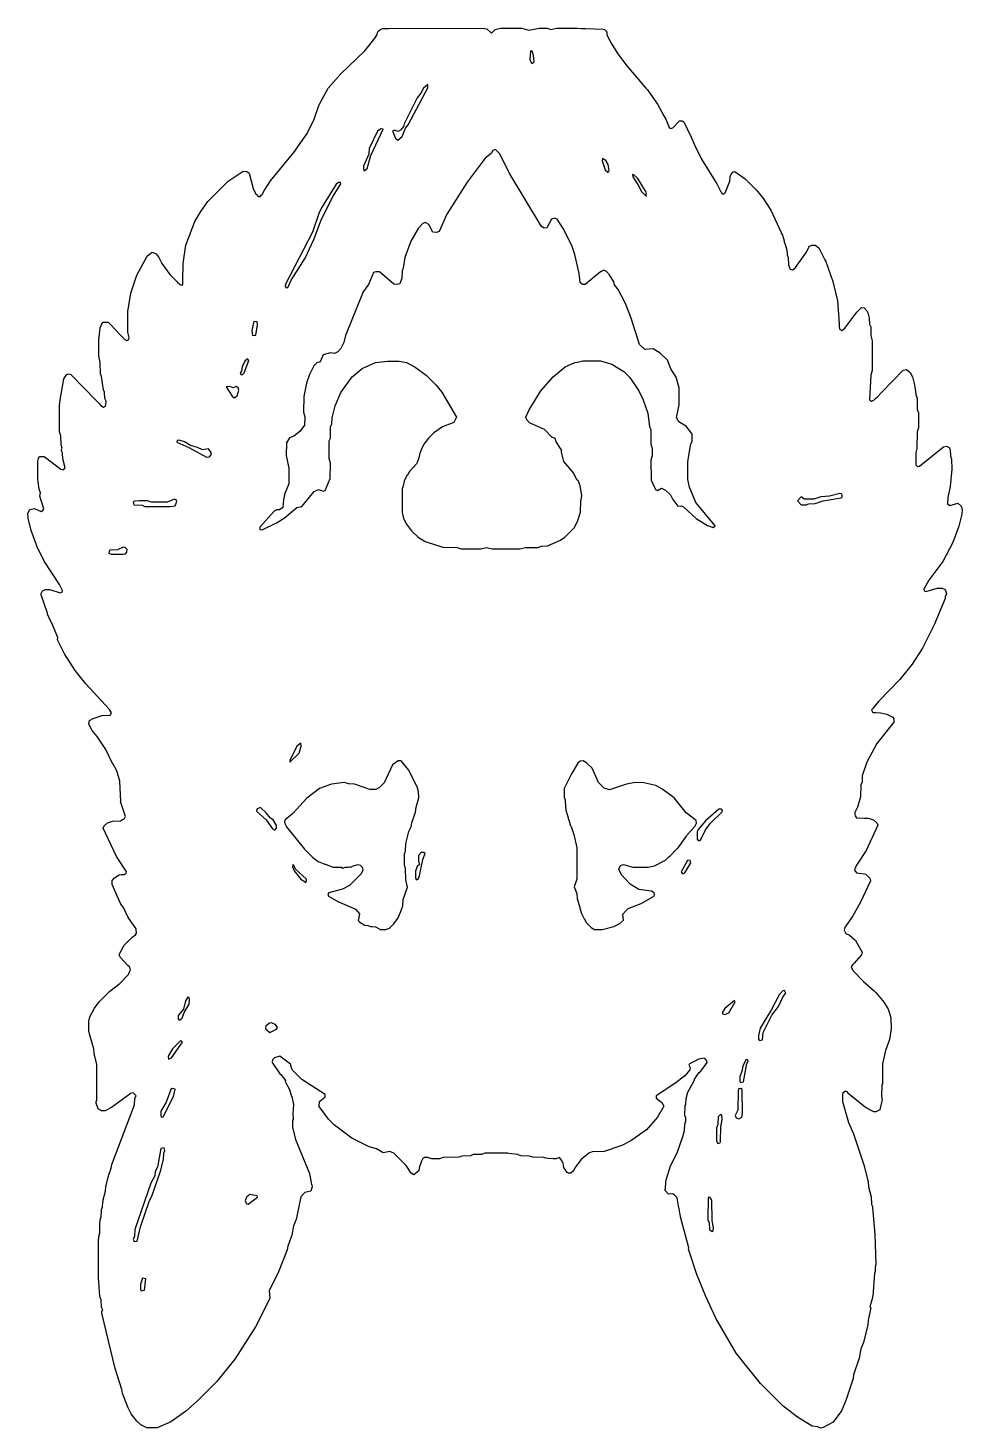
# Model space of a CAD drawing. Header units: millimetres. Extents: x 13 to 206, y 11 to 300.
import ezdxf

# ---------------------------------------------------------------- set-up
doc = ezdxf.new("R2010")
doc.units = ezdxf.units.MM
doc.layers.add('CUT', color=7, linetype='CONTINUOUS')

msp = doc.modelspace()

# ---------------------------------------------------------------- linework, layer by layer
at = {"layer": 'CUT'}
for points in [[(14.5115, 200.7173), (15.8835, 200.109), (16.2539, 200.279), (16.4466, 200.6451), (15.6358, 203.2279), (15.7396, 203.9206), (15.4813, 204.6638), (15.2786, 206.2138), (15.2195, 206.7669), (15.1998, 206.8164), (15.1615, 207.1094), (15.1749, 210.473), (15.403, 211.2723), (15.6042, 211.4348), (16.5114, 211.4281), (19.9286, 208.8119), (20.4653, 208.6985), (20.8253, 209.0806), (20.3545, 210.9261), (20.3025, 212.1551), (20.0621, 212.6901), (20.0443, 212.8529), (20.2371, 213.1695), (19.9778, 213.8836), (19.9181, 215.7054), (19.6652, 216.5529), (19.6684, 222.2006), (19.7073, 222.3833), (19.7167, 222.7485), (20.5701, 227.4927), (21.1181, 228.2992), (21.0886, 228.3513), (21.556, 228.5172), (22.0117, 228.3969), (27.2076, 223.0414), (27.7848, 222.4302), (27.8338, 222.396), (28.2185, 221.9994), (28.7217, 221.6488), (29.1629, 221.8221), (29.177, 221.9531), (29.2946, 222.2771), (29.2346, 222.4862), (29.2781, 222.8888), (29.0313, 223.4441), (28.9727, 224.7119), (28.7391, 225.1987), (28.3747, 228.0005), (28.1357, 228.5506), (28.0812, 230.8918), (27.8204, 232.2484), (27.8202, 235.7192), (27.8208, 235.7482), (27.8218, 235.7951), (27.8244, 235.9188), (27.8279, 236.0841), (28.0887, 238.0303), (28.0986, 238.0582), (28.1168, 238.1096), (28.1322, 238.1532), (28.3885, 238.8766), (28.683, 239.214), (29.7482, 239.2012), (31.808, 237.0283), (31.852, 236.9468), (32.6129, 236.1792), (33.181, 235.58), (33.5752, 235.3991), (33.9699, 235.6269), (34.0796, 236.0219), (33.7928, 237.1288), (33.7984, 241.4602), (33.7988, 241.4805), (34.0459, 242.9523), (34.0576, 242.9864), (34.0598, 243.0353), (34.4177, 245.1666), (35.6595, 248.8886), (37.7683, 252.8147), (37.8631, 252.9245), (38.805, 253.6188), (39.6622, 253.2754), (39.8041, 253.1231), (39.907, 252.9612), (40.0334, 252.7623), (40.1835, 252.5262), (40.3513, 252.2622), (40.8198, 251.29), (42.4432, 249.0626), (43.895, 247.5988), (44.1382, 247.3205), (44.3178, 247.1725), (44.5878, 246.9002), (45.1138, 246.9257), (45.1235, 247.527), (45.1251, 247.5321), (45.1275, 247.7701), (45.1845, 251.2953), (45.7888, 255.0729), (47.6504, 260.0154), (48.8282, 262.059), (50.3218, 264.1106), (54.5284, 268.3478), (57.6165, 270.3629), (58.3571, 270.319), (58.8244, 270.0008), (59.6501, 266.8247), (60.2363, 265.6553), (60.3702, 265.5285), (60.7241, 265.1287), (60.7883, 265.1329), (60.8018, 265.1201), (60.8368, 265.1361), (61.0872, 265.1525), (61.2594, 265.3285), (61.3048, 265.3492), (61.3505, 265.4216), (61.5177, 265.5924), (62.0102, 266.4671), (63.224, 268.3905), (68.058, 274.2374), (70.8061, 278.1773), (72.2937, 281.139), (73.3214, 284.1427), (73.3786, 284.2556), (75.1828, 287.5245), (77.7559, 290.4587), (82.7733, 295.2136), (84.8612, 297.9172), (85.2895, 298.6246), (85.3511, 299.0156), (85.4772, 299.333), (86.0115, 299.6633), (86.2545, 299.7887), (86.487, 299.8451), (87.6478, 299.8693), (106.848, 299.9154), (107.9367, 299.7521), (108.8818, 298.9058), (109.6859, 299.6117), (110.7987, 299.9316), (111.8912, 299.934), (112.4199, 299.9352), (113.5344, 299.9376), (115.2071, 299.9412), (116.6395, 299.5355), (118.8574, 299.9492), (119.8838, 299.9514), (120.3864, 299.9272), (121.14, 299.6772), (122.3844, 299.9531), (124.7444, 299.9549), (126.6056, 299.898), (127.508, 299.8704), (128.3086, 299.8458), (132.0029, 299.7328), (132.2245, 299.6325), (132.7438, 299.1565), (132.7562, 298.5787), (133.4841, 297.0478), (135.0068, 294.6234), (136.8864, 292.1394), (140.8197, 287.5358), (141.1029, 287.187), (143.2189, 284.1928), (144.5389, 281.842), (144.9012, 281.1091), (145.6261, 279.4226), (145.9544, 279.2281), (146.3482, 279.3566), (147.7251, 280.7845), (148.2879, 280.8116), (148.6289, 280.5927), (150.1586, 277.3754), (151.1184, 275.2084), (151.5615, 274.4249), (152.3192, 272.8313), (155.4629, 267.7717), (156.2267, 266.2186), (156.3249, 266.1161), (156.5164, 265.7462), (156.8665, 265.6409), (157.001, 265.7473), (157.0304, 265.7457), (157.0447, 265.7819), (157.2116, 265.9139), (158.1186, 268.3373), (158.2082, 269.293), (158.3371, 269.6159), (158.7838, 270.1422), (159.2088, 270.2876), (161.3223, 268.8194), (162.7076, 267.4268), (163.5562, 266.5449), (164.9555, 264.858), (166.58, 262.2979), (168.7229, 257.7374), (168.7701, 257.5697), (168.994, 257.1332), (169.3448, 255.9641), (169.3605, 255.8009), (169.5041, 255.4329), (169.8914, 254.1421), (169.955, 253.1329), (170.209, 252.5169), (170.2564, 251.0473), (170.6386, 250.1041), (171.165, 249.9687), (171.7182, 250.5074), (173.9507, 253.6617), (174.4868, 254.6694), (174.6323, 254.8768), (175.1166, 255.0971), (175.7543, 255.1088), (176.5215, 254.5266), (176.7344, 254.1233), (177.3144, 253.0006), (177.6431, 252.3644), (177.799, 252.0625), (177.9762, 251.7196), (179.4523, 247.5922), (180.3679, 243.5844), (180.7186, 238.9385), (180.7499, 238.4009), (180.7607, 238.3795), (180.811, 237.7138), (181.2892, 237.491), (181.9014, 237.9493), (184.357, 241.2502), (185.3464, 242.1924), (185.8905, 242.1292), (186.463, 241.51), (186.6253, 241.1229), (186.7218, 240.8925), (186.7347, 240.8619), (186.7476, 240.8312), (186.9461, 240.0126), (186.9981, 238.7835), (187.2442, 238.203), (187.2931, 236.4435), (187.5313, 235.3464), (187.5442, 233.7366), (187.5478, 233.2855), (187.5518, 232.7765), (187.5548, 232.4011), (187.5509, 229.233), (187.2974, 228.2348), (187.029, 223.1475), (187.4245, 222.8443), (187.4468, 222.8545), (187.4581, 222.8434), (187.5104, 222.8835), (187.91, 223.0656), (188.3823, 223.5506), (188.5886, 223.7085), (189.4661, 224.6638), (193.9459, 229.2648), (194.6069, 229.4203), (195.3661, 228.8043), (195.8739, 227.9268), (196.233, 226.4934), (196.526, 224.9655), (196.5624, 224.1502), (196.8162, 223.4852), (196.8657, 221.1732), (197.1163, 220.4368), (197.1181, 217.3713), (196.8638, 216.5431), (196.809, 213.0796), (196.5554, 212.2698), (196.5682, 211.3586), (196.56, 209.8143), (196.5904, 209.782), (196.5912, 209.7212), (196.9331, 209.399), (197.3088, 209.4743), (202.3087, 213.4649), (202.9119, 213.5573), (203.4305, 213.2728), (203.6845, 212.8587), (203.7374, 211.5944), (203.9613, 210.9206), (204.0328, 208.854), (203.686, 205.2492), (203.1493, 202.9813), (203.1203, 201.6329), (203.5768, 201.3148), (205.2731, 201.798), (205.9624, 201.1474), (206.1066, 200.4892), (206.0728, 199.5206), (205.4629, 197.068), (204.2288, 193.6789), (202.122, 189.7766), (199.276, 185.9002), (198.2324, 184.0305), (198.3227, 183.6847), (198.6223, 183.5542), (200.9934, 184.2308), (202.0239, 184.2557), (202.4809, 184.0286), (202.725, 183.7348), (202.8819, 183.1141), (202.6176, 182.4472), (202.6573, 182.1369), (200.3422, 176.6376), (197.958, 171.8745), (195.816, 168.5299), (193.2728, 165.3904), (188.8729, 160.8546), (187.6856, 159.4104), (187.5859, 159.3124), (187.5842, 159.287), (187.4217, 159.0893), (187.5516, 158.8045), (187.5505, 158.7873), (187.5639, 158.7777), (187.6464, 158.5968), (187.8284, 158.5877), (187.8384, 158.5806), (188.2575, 158.5663), (189.2873, 158.5149), (190.549, 158.199), (191.8056, 157.59), (192.0244, 157.2224), (192.0439, 156.5782), (188.5365, 152.1643), (186.4297, 148.2738), (185.5072, 145.5049), (185.4533, 144.2682), (185.2012, 143.6179), (185.1295, 141.1715), (184.5178, 139.0186), (183.9766, 137.878), (183.9916, 137.6337), (183.9616, 137.5671), (183.9984, 137.5217), (184.0193, 137.1811), (184.2857, 136.7996), (185.8894, 136.7404), (186.0669, 136.7332), (186.1884, 136.7283), (186.2634, 136.7253), (186.7713, 136.7047), (187.8255, 136.3873), (188.5212, 135.7933), (188.7513, 135.2674), (186.331, 130.0806), (184.3296, 127.019), (184.0618, 126.4086), (183.9877, 126.2916), (183.9984, 126.2639), (183.8835, 126.002), (184.3457, 125.4144), (185.9543, 125.2232), (186.2651, 125.1667), (187.0949, 124.3378), (187.2326, 123.7935), (185.1023, 119.2558), (183.5859, 116.529), (181.9206, 114.1333), (181.7645, 113.5973), (182.1101, 112.9431), (182.8499, 112.5592), (183.9901, 111.5934), (184.0887, 111.4967), (185.4959, 109.0804), (185.3503, 108.475), (183.8213, 106.7913), (183.8049, 106.7954), (183.6205, 106.5702), (183.5512, 106.4939), (183.5479, 106.4816), (183.1763, 106.0279), (183.552, 105.2974), (185.7801, 102.9957), (187.963, 101.068), (188.2713, 100.752), (190.0122, 98.6501), (190.8581, 97.2617), (190.9164, 97.1207), (191.3867, 95.4751), (191.4672, 93.2335), (191.1271, 90.9925), (190.2917, 88.7159), (189.7124, 86.0111), (189.6678, 81.7849), (189.6473, 81.7844), (189.5138, 81.5976), (189.4628, 79.232), (189.6099, 78.6048), (189.1004, 76.5078), (188.2972, 76.0427), (187.9214, 76.0427), (186.146, 76.9656), (182.5348, 79.9155), (182.5288, 80.167), (182.0206, 80.3085), (181.4281, 79.8417), (181.413, 78.188), (182.6358, 73.8969), (183.7167, 71.4946), (185.8343, 65.1432), (186.7244, 61.5775), (186.7861, 60.578), (187.3285, 58.5476), (187.3927, 56.9605), (187.5875, 56.5033), (187.5965, 56.4185), (187.6444, 56.2917), (188.1093, 50.7215), (188.2997, 44.5942), (188.3165, 44.5384), (188.1915, 44.0242), (188.1784, 43.0742), (187.999, 42.7095), (187.6684, 38.0276), (187.6, 37.8757), (187.5811, 37.4431), (187.0677, 35.7988), (187.2931, 35.575), (186.6966, 33.0669), (186.6355, 32.0706), (185.7309, 28.449), (185.2092, 27.1281), (184.834, 25.1603), (183.7144, 21.7467), (183.6381, 20.9747), (182.1261, 16.4409), (181.2157, 14.3174), (179.5034, 11.9402), (177.446, 10.8339), (176.8931, 10.7619), (176.2997, 11.0227), (175.1264, 11.1426), (172.0954, 12.9859), (169.1202, 15.3682), (164.4988, 19.9568), (159.4774, 26.2069), (155.2409, 33.424), (153.1547, 37.9156), (151.3398, 42.4513), (149.588, 47.7053), (149.6809, 47.9757), (147.9797, 54.3559), (147.9644, 54.5992), (147.8977, 54.7368), (147.8779, 54.8476), (147.821, 55.1665), (147.7458, 55.5871), (147.6709, 56.0065), (147.6654, 56.094), (147.63, 56.2355), (147.2613, 58.3001), (147.0629, 58.5032), (147.0542, 58.5382), (146.8717, 58.699), (146.8425, 58.729), (146.8368, 58.7298), (146.3448, 59.1636), (145.4407, 59.0408), (144.7675, 59.7932), (144.7553, 60.0911), (144.8422, 60.1209), (144.9405, 61.7083), (144.9754, 61.7987), (144.9926, 62.019), (145.8625, 64.9173), (147.2424, 67.6185), (148.4631, 70.9802), (148.7676, 72.2202), (148.8281, 73.504), (149.0853, 74.1599), (149.0638, 74.9699), (148.8818, 75.2078), (148.9057, 77.4014), (149.0529, 77.5528), (149.1153, 78.8157), (149.4363, 80.1304), (150.8429, 82.5989), (150.8358, 82.8325), (151.8116, 84.2121), (152.1516, 84.4418), (153.4529, 86.2867), (153.4208, 86.5957), (153.0394, 87.0077), (152.9472, 87.0315), (152.8586, 87.1413), (151.7456, 86.9524), (149.8184, 86.0157), (149.6739, 85.6839), (149.919, 85.1451), (149.8783, 84.7519), (148.8598, 83.5316), (146.9989, 82.0328), (142.9224, 79.3621), (142.9269, 78.8865), (144.0793, 77.9945), (144.4995, 77.2149), (143.1973, 74.9523), (140.9394, 72.3501), (137.7088, 70.0499), (135.838, 69.1119), (132.1955, 67.9038), (129.6997, 67.826), (129.0379, 67.5269), (127.4254, 66.2574), (126.3247, 64.8134), (125.8096, 63.7928), (125.3017, 63.4158), (124.8409, 63.3708), (124.567, 63.5301), (124.0956, 64.1901), (123.9419, 64.4052), (123.9198, 64.4362), (123.9163, 64.441), (123.8585, 64.5313), (123.777, 65.1096), (123.7443, 65.3849), (123.7355, 65.4036), (123.7328, 65.4228), (123.7197, 65.4432), (123.7175, 65.4594), (123.6758, 65.5302), (123.4504, 66.0083), (122.964, 66.6154), (122.1864, 66.382), (121.8402, 66.3798), (121.789, 66.3833), (121.6246, 66.3946), (120.6582, 66.4607), (120.136, 66.4965), (119.7308, 66.6327), (117.5166, 66.6758), (117.4686, 66.6791), (116.9372, 66.8676), (116.7783, 66.93), (116.76, 66.9305), (116.7518, 66.9334), (115.0138, 66.9838), (114.6073, 67.1451), (114.6031, 67.1468), (114.6027, 67.1469), (114.432, 67.2219), (114.412, 67.2226), (114.3972, 67.2285), (112.4621, 67.441), (112.2367, 67.5226), (111.6855, 67.5263), (111.4844, 67.5484), (109.8998, 67.5384), (108.3899, 67.5486), (107.837, 67.5253), (107.6366, 67.5241), (107.6134, 67.5159), (107.5341, 67.5126), (106.9389, 67.2789), (105.1681, 67.2287), (105.1614, 67.226), (105.1478, 67.2256), (104.5471, 66.98), (102.7763, 66.9297), (102.7694, 66.9271), (102.7561, 66.9267), (102.4625, 66.8082), (102.1541, 66.6888), (98.9691, 66.6327), (98.953, 66.6276), (98.9097, 66.6268), (98.1509, 66.3713), (96.5576, 66.3796), (95.7344, 66.6635), (95.611, 66.6559), (95.5354, 66.6795), (95.4015, 66.6431), (95.401, 66.643), (95.3796, 66.6482), (95.3647, 66.6408), (95.0375, 66.6208), (94.8114, 66.4823), (94.738, 66.4623), (94.7235, 66.4285), (94.69, 66.408), (94.347, 65.7581), (94.2285, 65.2758), (94.0235, 64.7983), (93.9304, 64.0619), (93.89, 63.8975), (93.8828, 63.8837), (93.8811, 63.881), (92.8896, 63.069), (92.3389, 63.3975), (91.2731, 64.9878), (88.7051, 67.5214), (87.927, 67.8492), (86.5296, 67.581), (85.1635, 68.4084), (83.6692, 68.834), (80.0658, 70.6418), (76.4772, 73.2961), (75.251, 74.547), (73.2835, 77.2036), (73.3859, 78.2396), (74.5459, 79.1871), (74.5465, 79.6569), (69.7553, 82.739), (67.7478, 84.7435), (67.4161, 85.9002), (65.1966, 87.591), (64.0928, 87.2186), (63.8082, 86.9382), (63.6832, 86.8326), (63.6803, 86.8121), (63.6441, 86.7765), (63.6043, 86.4703), (63.6268, 86.4325), (63.606, 86.2845), (65.2123, 83.9395), (65.3899, 83.8053), (66.3516, 82.5257), (66.3009, 82.3534), (67.1642, 80.6811), (67.5613, 79.2397), (67.6909, 79.235), (67.9742, 77.5722), (67.841, 75.6565), (67.9053, 74.4844), (67.7978, 74.2934), (67.7951, 72.8732), (68.4154, 70.3436), (71.3289, 63.3494), (71.7157, 61.0385), (71.8164, 60.9692), (71.8645, 60.6112), (71.5669, 59.7121), (70.3764, 59.4183), (69.5136, 58.5321), (68.5347, 53.8614), (68.0131, 52.5405), (67.6378, 50.5728), (66.8172, 48.355), (66.7254, 47.5343), (64.9088, 42.9981), (62.9536, 39.1042), (63.0816, 37.5284), (60.133, 31.6577), (55.8938, 25.0097), (52.0836, 20.3028), (48.1048, 16.3121), (45.6637, 14.194), (42.6364, 12.0498), (39.8588, 10.8108), (37.6771, 10.814), (36.4519, 11.4272), (35.6219, 12.1914), (34.4673, 13.7107), (33.8657, 14.8949), (32.6536, 17.9186), (32.5587, 18.7456), (31.137, 23.0676), (28.4333, 34.4952), (28.3873, 34.9262), (28.4631, 34.9309), (28.6038, 35.1451), (28.3432, 35.72), (28.2888, 37.2393), (28.0855, 37.7525), (28.0752, 37.8492), (28.0283, 37.9691), (27.7171, 41.8652), (27.7389, 49.7833), (27.7826, 49.9737), (27.7877, 50.294), (27.9831, 51.0435), (28.0254, 53.305), (28.0751, 53.4389), (28.0849, 53.7622), (28.2906, 54.3543), (28.3289, 55.6985), (28.3707, 55.794), (28.3745, 55.8792), (28.5818, 56.3748), (28.6265, 57.4897), (28.6697, 57.5878), (28.7079, 57.8814), (29.1863, 59.6927), (29.2438, 60.671), (29.8483, 63.0891), (30.37, 64.4029), (30.4463, 65.1819), (35.1399, 77.5152), (35.2196, 78.8854), (35.4753, 79.4019), (34.9021, 80.0149), (34.3283, 79.8734), (34.1974, 79.735), (30.4381, 76.9661), (29.0814, 76.2754), (28.2617, 76.2586), (27.6457, 76.6889), (27.2316, 77.8823), (27.228, 78.288), (27.3441, 78.374), (27.3918, 79.161), (27.3798, 85.8744), (26.8355, 88.0948), (26.778, 89.0731), (25.919, 91.9354), (25.7129, 92.8269), (25.7496, 94.7961), (25.9617, 95.6769), (26.8729, 97.5004), (27.8529, 98.8106), (30.052, 100.9882), (32.1447, 102.5722), (33.9358, 104.4244), (34.3046, 105.4682), (34.1269, 106.0191), (33.783, 106.2724), (33.7559, 106.3254), (32.2091, 108.0196), (32.0215, 108.5639), (33.031, 110.5243), (34.5742, 112.1089), (35.3653, 112.6155), (35.5439, 113.011), (35.5377, 113.2464), (35.5709, 113.2877), (35.5348, 113.3611), (35.5212, 113.8821), (33.8712, 116.2433), (32.8576, 118.3134), (32.3494, 118.9808), (30.5106, 123.0594), (30.5374, 123.8277), (31.0196, 124.4235), (32.0228, 125.0204), (32.4412, 125.062), (33.0685, 125.0934), (33.114, 125.129), (33.1843, 125.136), (33.2165, 125.2093), (33.4106, 125.3615), (33.4821, 125.6743), (33.4455, 125.7311), (33.4649, 125.7753), (31.4525, 128.8468), (28.7137, 134.682), (28.9108, 135.1554), (29.5579, 135.7511), (30.6286, 136.1035), (32.2589, 136.1824), (32.8265, 136.5133), (33.0019, 136.563), (33.0125, 136.6216), (33.0712, 136.6558), (33.2815, 137.0742), (32.2771, 140.1611), (32.3312, 140.1483), (32.1511, 144.3737), (31.5411, 146.536), (30.7212, 147.88), (30.6989, 147.8635), (29.27, 150.9011), (27.4528, 153.6089), (26.4095, 154.8107), (25.6959, 156.1717), (25.8491, 156.8919), (26.6064, 157.3094), (28.497, 157.921), (30.1152, 157.9904), (30.386, 158.4812), (29.9719, 159.1674), (25.0975, 164.4569), (22.8886, 167.2658), (20.6896, 170.7026), (19.2542, 173.5721), (19.2937, 174.0316), (18.1023, 176.9874), (17.7843, 177.4866), (17.1762, 178.8454), (17.2086, 179.0588), (15.8491, 182.8718), (15.8408, 183.0363), (16.1354, 183.6819), (16.7699, 183.962), (17.6042, 183.9493), (19.8903, 183.3106), (20.1955, 183.4351), (20.2893, 183.7863), (19.6826, 185.0177), (16.5309, 189.7899), (15.0306, 192.782), (13.7967, 196.1712), (13.1789, 198.6697), (13.1564, 199.7499), (13.5313, 200.4986)], [(117.1646, 292.7164), (117.4029, 292.588), (117.6883, 292.9462), (117.6076, 294.2936), (117.3046, 295.1515), (116.9731, 295.2332), (116.8575, 293.4556)], [(89.6263, 278.5596), (88.8398, 278.86), (88.4491, 278.6256), (89.056, 277.1894), (89.5335, 276.7572), (90.4659, 277.5493), (91.1514, 279.274), (91.661, 279.9402), (95.79, 287.5991), (95.7575, 288.3038), (94.8475, 287.4947), (94.3365, 286.4996), (93.5356, 285.5291), (90.8511, 280.174), (90.7442, 279.6127), (90.0778, 278.8753)], [(82.448, 270.7647), (82.6344, 270.4691), (83.2545, 270.9016), (83.9758, 273.5982), (86.4987, 279.0312), (86.0166, 279.104), (85.3899, 278.6783), (83.6588, 275.042), (83.5627, 273.9052), (82.4564, 271.4328)], [(66.0552, 198.6888), (68.6641, 200.8788), (69.728, 201.1306), (72.3069, 204.2139), (73.2019, 204.5952), (74.206, 204.2741), (74.5575, 204.4167), (75.6122, 206.8903), (75.6239, 210.0606), (75.3632, 211.0395), (75.3391, 213.6075), (75.3824, 214.6464), (75.615, 215.2381), (75.6747, 217.6232), (75.9069, 218.1346), (75.9703, 219.4279), (76.5801, 221.8809), (77.8078, 224.6791), (80.1156, 227.9236), (82.2076, 229.6363), (84.9656, 230.8639), (87.4514, 231.1657), (89.5317, 231.1671), (89.8539, 231.1531), (91.3366, 230.831), (93.1522, 229.915), (95.4388, 228.2385), (97.4318, 226.2662), (98.6481, 224.7209), (101.683, 219.5689), (101.119, 218.4709), (98.808, 217.5894), (96.9802, 216.3545), (95.8645, 215.2348), (94.9329, 213.9994), (94.347, 212.8513), (94.019, 211.8659), (93.9704, 211.3903), (93.479, 209.9845), (91.9274, 208.2767), (91.6068, 207.6481), (91.4376, 207.4931), (90.8555, 206.3433), (90.6563, 205.3477), (90.4566, 204.7393), (90.4269, 199.8446), (90.7593, 198.6234), (91.3498, 197.4568), (92.3733, 196.1018), (93.7354, 194.7952), (95.2005, 193.8798), (98.8388, 192.6824), (101.8113, 192.6173), (102.656, 192.3646), (106.739, 192.3646), (107.8439, 192.6428), (109.0123, 192.3661), (114.6836, 192.3552), (116.0106, 192.6231), (118.5299, 192.6671), (119.1535, 192.9143), (120.4552, 192.9857), (123.162, 194.1788), (124.0438, 194.7741), (125.9801, 196.7286), (126.7063, 198.0254), (127.325, 199.954), (127.3321, 202.3661), (127.4221, 202.354), (127.5684, 203.3881), (127.2319, 205.3724), (126.8181, 206.4767), (126.5154, 206.651), (125.8168, 208.0384), (123.8607, 210.4384), (123.3403, 212.3581), (123.3356, 212.8314), (123.1475, 213.0692), (123.1389, 213.1009), (122.2742, 214.505), (122.0346, 215.1468), (121.4494, 215.4146), (121.4374, 215.3772), (119.8264, 216.9879), (116.7316, 218.4035), (116.1747, 218.9833), (115.9833, 219.563), (116.6727, 221.064), (119.1184, 225.0224), (121.6373, 227.9036), (124.0959, 229.9577), (126.1568, 230.8422), (126.5549, 230.9269), (126.6621, 230.9337), (126.9605, 231.0133), (127.809, 231.194), (131.4599, 231.1758), (133.7452, 230.548), (136.2165, 228.9986), (137.4691, 227.7623), (139.3588, 224.9781), (140.2703, 223.126), (141.1903, 220.3585), (141.5546, 217.5568), (141.7918, 217.0033), (141.8528, 214.0442), (142.1208, 213.1106), (142.1054, 211.5848), (141.8448, 210.6647), (141.8617, 206.5364), (142.7577, 204.6447), (143.2106, 204.4236), (144.0611, 204.8873), (144.8377, 204.5212), (145.8838, 203.4983), (146.3602, 202.5393), (147.3752, 201.196), (148.1267, 201.2286), (148.6733, 200.9526), (151.1679, 198.6662), (153.552, 197.1538), (154.7102, 196.7699), (155.1099, 197.1511), (151.1209, 201.9624), (149.828, 205.1403), (149.501, 206.6876), (149.4985, 210.4175), (150.119, 214.0737), (150.3536, 214.5734), (150.3555, 216.0218), (149.1708, 217.6092), (147.6251, 218.5876), (147.1312, 219.5103), (147.6639, 222.1378), (147.6523, 225.6171), (147.0362, 227.7998), (145.9729, 229.5482), (145.2691, 231.3068), (143.7808, 232.8125), (142.3037, 233.7029), (140.5785, 233.5244), (139.4504, 234.5704), (137.7884, 240.0082), (136.5723, 243.0472), (135.1071, 245.9591), (134.3341, 246.8863), (134.1852, 247.507), (133.2952, 248.9784), (132.6902, 249.6348), (132.1334, 249.9329), (131.4426, 249.5968), (128.2303, 246.9619), (127.7257, 246.9538), (127.2329, 247.3515), (127.0345, 249.2203), (126.1246, 253.176), (125.5104, 255.006), (123.7241, 258.5643), (122.5026, 260.4548), (121.9994, 260.683), (121.2983, 260.4394), (120.3211, 258.6599), (119.7611, 258.6166), (119.2054, 258.9658), (112.7723, 269.6616), (110.5911, 274.0619), (109.727, 274.8435), (109.2112, 274.6558), (108.812, 274.0238), (107.6163, 273.0558), (103.9049, 268.1164), (99.7008, 261.5214), (98.0665, 257.8989), (97.5382, 257.703), (96.7862, 257.8092), (95.9333, 259.3785), (95.2382, 259.7926), (94.7451, 259.5818), (93.7369, 258.5368), (92.2542, 255.9029), (91.0338, 252.5513), (90.6662, 250.3185), (90.432, 249.8196), (90.3697, 248.2519), (89.9501, 247.1008), (89.4396, 246.9381), (88.7468, 247.0479), (85.7551, 249.589), (85.0348, 249.6128), (84.5231, 249.4175), (83.4877, 246.9886), (82.3882, 245.439), (78.7802, 236.4206), (78.3836, 234.9879), (77.7609, 233.7399), (77.1532, 233.0909), (76.4787, 232.7007), (75.6407, 232.8753), (74.1568, 232.4473), (73.5201, 230.9945), (72.8282, 230.8209), (72.2105, 230.1381), (71.3263, 228.3977), (70.7151, 226.575), (70.1129, 223.8254), (70.0861, 220.6307), (70.356, 219.6041), (70.2979, 217.9088), (69.3391, 216.5856), (68.0619, 215.6559), (67.1491, 215.2786), (66.529, 214.2911), (66.513, 211.6361), (67.0676, 209.0132), (67.0705, 205.8035), (66.2193, 203.8193), (65.9108, 202.543), (65.8212, 200.9196), (65.1289, 200.4212), (64.5288, 200.4089), (64.0254, 200.1703), (61.0185, 196.8634), (61.041, 196.3639), (61.5308, 196.2639), (64.51, 197.7515)], [(132.3932, 270.6781), (132.9234, 270.1819), (133.1586, 270.255), (133.2454, 270.5479), (133.0408, 271.7372), (132.5149, 272.5524), (131.8091, 273.002), (131.784, 272.4989)], [(139.8734, 266.1583), (140.9285, 265.1696), (140.8012, 265.4713), (140.9359, 265.9043), (140.6647, 266.4172), (139.1296, 268.8663), (138.1903, 269.7658), (138.0146, 269.558), (138.082, 269.201), (139.1618, 267.6272)], [(66.8221, 246.3819), (67.5328, 247.8822), (70.4207, 252.3861), (72.201, 256.2685), (73.8108, 260.4435), (76.203, 265.2224), (77.801, 267.7887), (77.7428, 268.0403), (77.3133, 268.0415), (76.8278, 267.6966), (73.7838, 262.7822), (73.2129, 261.6394), (71.902, 257.7633), (66.3591, 247.0447), (66.2836, 246.5807), (66.4893, 246.2645)], [(59.5622, 236.4318), (60.24, 236.5277), (60.5986, 238.6203), (60.4842, 239.2867), (59.8244, 239.2945), (59.4112, 237.4589)], [(57.3709, 229.962), (57.2664, 229.0965), (57.0198, 228.6667), (57.1348, 228.3576), (57.4365, 228.3703), (57.8136, 228.7008), (58.8009, 231.2672), (58.4969, 231.5982), (57.9628, 231.1494)], [(54.8829, 225.9041), (54.1176, 225.8038), (55.3328, 223.8881), (55.748, 223.5406), (56.3472, 223.9633), (56.7165, 225.1231), (56.5602, 225.6173), (56.1747, 225.8817), (55.5162, 225.6188)], [(50.9868, 211.7795), (50.9908, 212.2867), (50.4607, 213.0444), (49.1868, 212.7895), (48.1862, 213.3036), (46.7454, 213.7026), (45.4954, 214.4995), (44.4064, 214.8471), (43.9691, 214.7448), (43.8997, 214.4299), (46.3881, 213.3171), (50.0132, 211.3091), (50.6193, 211.3599)], [(42.5236, 201.1126), (43.5443, 201.2575), (43.8732, 202.1719), (43.7666, 202.5084), (43.45, 202.5976), (41.883, 202.0187), (38.7034, 202.016), (37.8542, 202.2713), (36.163, 202.2987), (35.1045, 202.24), (34.8917, 201.9964), (35.0477, 201.4706), (36.7207, 201.3714), (37.277, 201.1448)], [(172.8467, 203.1014), (172.1381, 202.2786), (172.8676, 201.4612), (173.9163, 201.4245), (174.4791, 201.6741), (175.7628, 201.7346), (177.4027, 202.2597), (181.128, 202.9245), (181.3456, 203.0865), (181.3754, 203.4571), (181.2133, 203.7547), (180.8396, 203.7833), (178.7447, 203.2294), (176.9684, 203.0993), (175.4775, 202.6372), (174.3246, 202.5982), (173.4871, 202.6514)], [(30.3466, 191.2549), (32.8473, 191.2494), (33.3031, 191.3344), (33.5994, 191.6521), (33.629, 192.2376), (33.2518, 192.6733), (32.7851, 192.7389), (31.6518, 192.1675), (29.9652, 192.0658), (29.8265, 191.4501)], [(69.2075, 150.164), (69.5811, 151.6342), (69.4896, 152.2346), (68.7266, 151.6229), (67.2473, 148.6708), (67.228, 148.2843)], [(66.562, 134.9629), (70.2941, 130.3145), (70.5025, 130.1058), (70.513, 130.0914), (70.8077, 129.8001), (72.02, 128.5856), (73.1292, 127.7928), (74.5069, 127.2548), (74.6114, 127.2022), (74.7191, 127.172), (76.1822, 126.6007), (76.7598, 126.6003), (76.7731, 126.5966), (77.9228, 126.5983), (78.2144, 126.3724), (78.7323, 126.5991), (79.3801, 126.5987), (79.643, 126.677), (80.0736, 126.6999), (80.2265, 126.8508), (81.3233, 127.1776), (81.81, 127.0472), (82.2129, 126.6443), (82.3252, 126.0012), (81.9639, 125.2659), (79.595, 122.845), (78.1541, 122.0343), (75.3153, 121.3313), (75.1026, 121.0276), (75.2419, 120.6501), (75.7033, 120.377), (75.7061, 120.372), (75.7439, 120.353), (77.2917, 119.4368), (79.4331, 118.5352), (80.7842, 117.9341), (81.6499, 116.9955), (81.3706, 115.6279), (81.5735, 115.4748), (81.6643, 115.293), (82.1166, 114.9467), (82.3982, 114.8524), (82.6632, 114.6525), (83.3329, 114.5395), (83.9347, 114.3381), (84.2965, 114.3612), (84.3086, 114.375), (84.9703, 114.2634), (86.0011, 113.7433), (87.0004, 113.7211), (87.0455, 113.7388), (87.1349, 113.7301), (87.247, 113.8179), (87.8216, 114.0434), (88.7141, 114.8755), (89.6464, 116.1466), (90.2522, 117.6519), (90.5629, 118.6149), (90.6372, 119.9456), (91.5292, 122.5132), (91.2062, 124.0099), (91.1533, 126.3478), (90.9073, 126.9996), (90.9109, 128.5851), (90.9149, 129.3661), (91.1506, 129.9295), (91.2149, 131.506), (91.8276, 133.9838), (92.338, 134.9717), (92.4255, 135.7776), (93.2421, 137.9865), (93.3147, 139.0323), (93.8645, 140.9), (93.8485, 142.1901), (93.5206, 143.1913), (91.7544, 146.693), (90.2187, 148.5426), (89.6097, 148.5649), (88.4387, 147.7569), (86.702, 144.0166), (85.7981, 143.0881), (84.9896, 142.6499), (83.8035, 142.6336), (80.6402, 143.7618), (79.403, 143.8158), (78.5023, 144.0856), (75.847, 143.766), (73.3757, 142.8524), (70.7491, 140.8434), (67.8911, 137.6945), (66.1878, 136.2889), (66.1457, 135.8182), (66.2607, 135.5819), (66.2651, 135.5305), (66.314, 135.4725)], [(124.29, 138.41), (124.6162, 137.3117), (124.814, 136.5119), (125.0431, 135.874), (125.2573, 135.1524), (125.3544, 135.0072), (125.9367, 133.3857), (126.5325, 130.6115), (126.5526, 124.1135), (125.9875, 122.5747), (126.5263, 121.1538), (126.606, 120.0833), (127.1956, 118.1124), (127.1876, 118.0901), (127.2398, 117.9648), (127.5123, 117.0539), (128.0786, 115.9504), (128.0914, 115.9198), (128.0977, 115.9133), (128.4607, 115.2059), (129.5036, 114.1512), (130.1972, 113.7597), (131.7371, 113.7399), (134.1972, 114.3504), (135.4037, 114.9671), (136.1565, 115.6952), (136.0643, 116.8761), (136.8147, 117.7283), (137.1564, 118.0552), (139.8504, 119.1224), (141.9241, 120.3068), (141.9725, 120.3292), (141.9837, 120.3408), (142.4304, 120.596), (142.6003, 120.8705), (142.5135, 121.2882), (141.986, 121.6215), (139.3295, 122.0279), (137.584, 123.1272), (135.7661, 125.0216), (135.21, 126.1701), (135.5389, 126.946), (136.1866, 127.1693), (138.086, 126.5987), (138.6523, 126.5989), (138.6599, 126.5966), (140.63, 126.5895), (140.6558, 126.5997), (141.2776, 126.5999), (142.5683, 126.9072), (144.8817, 128.0793), (145.5743, 128.7597), (145.8388, 128.9659), (147.2248, 130.3695), (147.2555, 130.4112), (147.4829, 130.6346), (149.1875, 133.037), (149.3636, 133.2763), (150.9126, 134.9796), (151.2725, 135.6846), (151.2217, 136.2608), (149.1184, 137.855), (146.6344, 140.9126), (144.1033, 142.8254), (142.8542, 143.4577), (140.3935, 144.0632), (138.5642, 144.0795), (136.8013, 143.7572), (133.2531, 142.6076), (132.1948, 142.9333), (131.0263, 144.0705), (129.6735, 147.0717), (128.5578, 148.1897), (127.8238, 148.5584), (127.2254, 148.5378), (126.7658, 148.1168), (125.4269, 145.8725), (123.9277, 142.8364), (123.9282, 140.9744), (124.1482, 140.5251), (124.215, 138.9339), (124.2964, 138.6047)], [(63.6517, 134.5063), (64.1818, 134.2667), (64.4663, 134.67), (64.4861, 135.19), (63.8261, 136.3983), (63.2624, 136.7184), (62.3913, 137.8645), (61.1797, 138.909), (60.5148, 138.6826), (60.3547, 138.1712), (62.3803, 136.3571)], [(154.1013, 135.6142), (156.5725, 138.0296), (156.6233, 138.3305), (156.423, 138.6004), (155.8528, 138.5814), (153.111, 136.1912), (151.6278, 134.3975), (151.4187, 133.8976), (151.3927, 132.4087), (151.6533, 132.0695), (152.0921, 132.2029), (153.1363, 134.335)], [(93.5479, 126.7754), (93.2173, 125.8074), (93.2077, 124.3547), (93.4375, 123.9714), (93.7294, 124.1033), (94.0506, 124.7948), (94.7047, 128.1837), (95.1827, 129.4581), (94.9162, 129.6569), (94.3784, 129.6235), (93.8003, 129.0416), (93.8059, 127.8642), (94.0579, 127.1947)], [(149.952, 128.0787), (149.4087, 127.9979), (148.0934, 125.6581), (148.3664, 125.2514), (148.8402, 125.4469), (150.0587, 127.5173)], [(69.5455, 124.1497), (70.6257, 123.4711), (70.6634, 124.1654), (68.4336, 126.1886), (68.0425, 127.0542), (67.8449, 127.1042), (67.7959, 126.6686), (68.1717, 125.8651)], [(44.1798, 95.2723), (44.3657, 94.9741), (45.0078, 95.4387), (45.3938, 96.5645), (46.4473, 98.3363), (46.5239, 99.3255), (46.4275, 99.655), (46.2039, 99.7422), (45.692, 98.9694), (45.3062, 97.2629), (44.1999, 95.9665)], [(156.6432, 96.6573), (156.6577, 96.2986), (157.1179, 96.1475), (157.9351, 96.5251), (159.237, 98.7876), (159.1331, 99.0798), (157.1142, 97.4426)], [(164.2566, 90.8092), (164.876, 90.9211), (165.0063, 92.4504), (166.7908, 96.0055), (168.1775, 97.8424), (169.1826, 99.8921), (169.6921, 100.5591), (169.4402, 101.1005), (169.1167, 101.0723), (168.3227, 100.2336), (166.7768, 97.2017), (164.4021, 93.3327), (164.0507, 91.8606), (164.0721, 91.0505)], [(64.6726, 93.5224), (64.2954, 94.0789), (63.4212, 94.4477), (63.0181, 94.4009), (62.258, 93.7643), (62.1988, 93.2455), (63.1144, 92.4845), (64.4656, 93.1537)], [(42.1185, 87.577), (42.1833, 86.9459), (42.802, 87.2064), (45.0403, 90.4965), (44.7398, 90.7834), (42.9887, 89.0674)], [(160.71, 84.6941), (160.1763, 83.308), (160.1855, 82.3804), (160.37, 82.1391), (160.9976, 82.2711), (161.688, 86.0853), (161.9177, 86.5086), (161.8608, 86.7836), (161.5236, 86.8525), (160.8144, 85.5595)], [(40.7469, 74.9604), (41.1107, 75.0722), (43.1975, 79.265), (43.532, 80.7409), (42.992, 80.9121), (42.6827, 80.6806), (41.7061, 78.0825), (40.6075, 76.2276), (40.5886, 75.2708)], [(159.272, 75.32), (159.4681, 74.8402), (160.0061, 74.6391), (160.6171, 74.9743), (160.7388, 75.6932), (160.7201, 80.4191), (160.5926, 80.8652), (159.9961, 80.8471), (159.8856, 80.4371), (159.8034, 76.4312)], [(155.3988, 69.983), (155.6837, 69.5599), (156.1793, 69.6463), (156.2373, 69.9394), (156.2887, 73.0033), (156.568, 74.4858), (156.4713, 75.4144), (156.2007, 75.5389), (155.7167, 75.0582), (155.6502, 73.4727), (155.3944, 72.7554)], [(35.1193, 49.253), (35.7293, 49.3726), (36.4257, 52.3262), (38.2334, 57.742), (38.7164, 58.6494), (40.535, 63.8049), (41.1385, 66.2408), (41.199, 67.5246), (41.4452, 68.0656), (41.2896, 68.6182), (40.6274, 68.5137), (39.9131, 64.6263), (39.4327, 63.7347), (39.3282, 62.8693), (38.5324, 61.3296), (35.2326, 51.732), (35.1529, 50.3617), (34.8905, 49.7009)], [(58.3179, 58.4172), (57.9916, 57.6888), (58.288, 57.0873), (58.6351, 56.9925), (60.5865, 58.4345), (60.516, 58.6884), (58.9558, 59.0179)], [(154.5009, 51.3245), (154.7165, 51.4614), (154.786, 52.0844), (154.4964, 53.5981), (154.4407, 57.8248), (154.0731, 58.4097), (153.6568, 58.3872), (153.6124, 53.7352), (153.8504, 53.1393), (153.9248, 51.789)], [(36.4003, 39.4288), (36.5648, 39.0982), (37.2159, 39.1994), (37.5336, 41.595), (36.8382, 41.6998), (36.3959, 40.4759)]]:
    msp.add_lwpolyline(points, close=True, dxfattribs=at)

doc.saveas('drawing.dxf')
